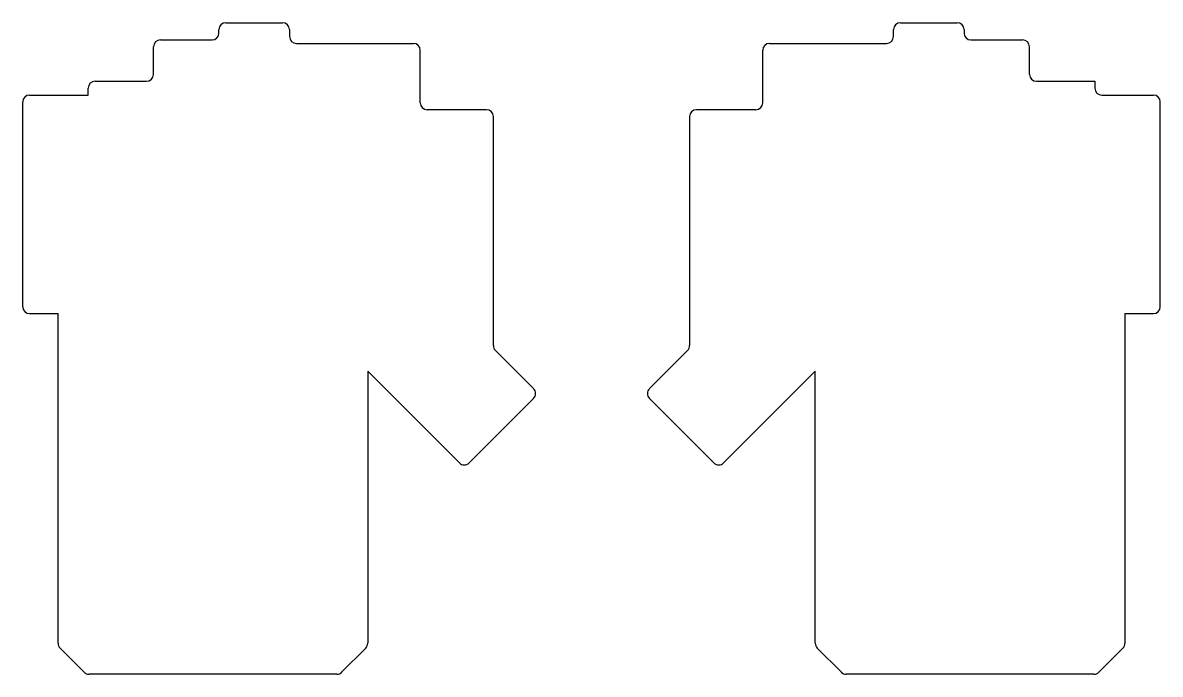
# Model space of a CAD drawing. Header units: millimetres. Extents: x 9 to 339, y -120 to 69.
import ezdxf

# ---------------------------------------------------------------- set-up
doc = ezdxf.new("R2010")
doc.units = ezdxf.units.MM

msp = doc.modelspace()

# ---------------------------------------------------------------- linework, layer by layer
for p, q in [((65.75, 66.25), (65.75, 67.25)), ((67.75, 69.25), (84.25, 69.25)), ((86.25, 67.25), (86.25, 65.25)), ((261.75, 65.25), (261.75, 67.25)), ((263.75, 69.25), (280.25, 69.25)), ((282.25, 67.25), (282.25, 66.25)), ((48.75, 64.25), (63.75, 64.25)), ((88.25, 63.25), (122.25, 63.25)), ((225.75, 63.25), (259.75, 63.25)), ((284.25, 64.25), (299.25, 64.25)), ((46.75, 54.25), (46.75, 62.25)), ((124.25, 46), (124.25, 61.25)), ((223.75, 46), (223.75, 61.25)), ((301.25, 54.25), (301.25, 62.25)), ((27.75, 48.25), (27.75, 50.25)), ((29.75, 52.25), (44.75, 52.25)), ((303.25, 52.25), (320.25, 52.25)), ((320.25, 52.25), (320.25, 50.25)), ((10.75, 48.25), (27.75, 48.25)), ((322.25, 48.25), (337.25, 48.25)), ((8.75, -13.25), (8.75, 46.25)), ((143.5, 44), (126.25, 44)), ((221.75, 44), (204.5, 44)), ((339.25, -13.25), (339.25, 46.25)), ((145.5, -24.54), (145.5, 42)), ((202.5, 42), (202.5, -24.54)), ((10.75, -15.25), (19, -15.25)), ((19, -111), (19, -15.25)), ((329, -15.25), (337.25, -15.25)), ((329, -15.25), (329, -111)), ((146.09, -25.96), (157.17, -37.04)), ((190.83, -37.04), (201.91, -25.96)), ((109, -32), (135.61, -58.61)), ((109, -32), (109, -111)), ((212.39, -58.61), (239, -32)), ((239, -111), (239, -32)), ((138.43, -58.61), (157.17, -39.87)), ((190.83, -39.87), (209.57, -58.61)), ((26.59, -119.41), (19.59, -112.41)), ((108.41, -112.41), (101.41, -119.41)), ((246.59, -119.41), (239.59, -112.41)), ((328.41, -112.41), (321.41, -119.41)), ((100, -120), (28, -120)), ((320, -120), (248, -120))]:
    msp.add_line(p, q)
for centre, start, end in [((63.75, 66.25), 270, 0), ((67.75, 67.25), 90, 180), ((84.25, 67.25), 0, 90), ((263.75, 67.25), 90, 180), ((280.25, 67.25), 0, 90), ((284.25, 66.25), 180, 270), ((48.75, 62.25), 90, 180), ((88.25, 65.25), 180, 270), ((122.25, 61.25), 0, 90), ((225.75, 61.25), 90, 180), ((259.75, 65.25), 270, 0), ((299.25, 62.25), 0, 90), ((44.75, 54.25), 270, 0), ((303.25, 54.25), 180, 270), ((29.75, 50.25), 90, 180), ((322.25, 50.25), 180, 270), ((10.75, 46.25), 90, 180), ((337.25, 46.25), 0, 90), ((126.25, 46), 180, 270), ((143.5, 42), 0, 90), ((204.5, 42), 90, 180), ((221.75, 46), 270, 0), ((10.75, -13.25), 180, 270), ((337.25, -13.25), 270, 0), ((147.5, -24.54), 180, 225), ((200.5, -24.54), 315, 0), ((155.76, -38.46), 315, 45), ((192.24, -38.46), 135, 225), ((137.02, -57.19), 225, 315), ((210.98, -57.19), 225, 315), ((21, -111), 180, 225), ((107, -111), 315, 0), ((241, -111), 180, 225), ((327, -111), 315, 0), ((28, -118), 225, 270), ((100, -118), 270, 315), ((248, -118), 225, 270), ((320, -118), 270, 315)]:
    msp.add_arc(centre, 2, start, end)

doc.saveas('drawing.dxf')
